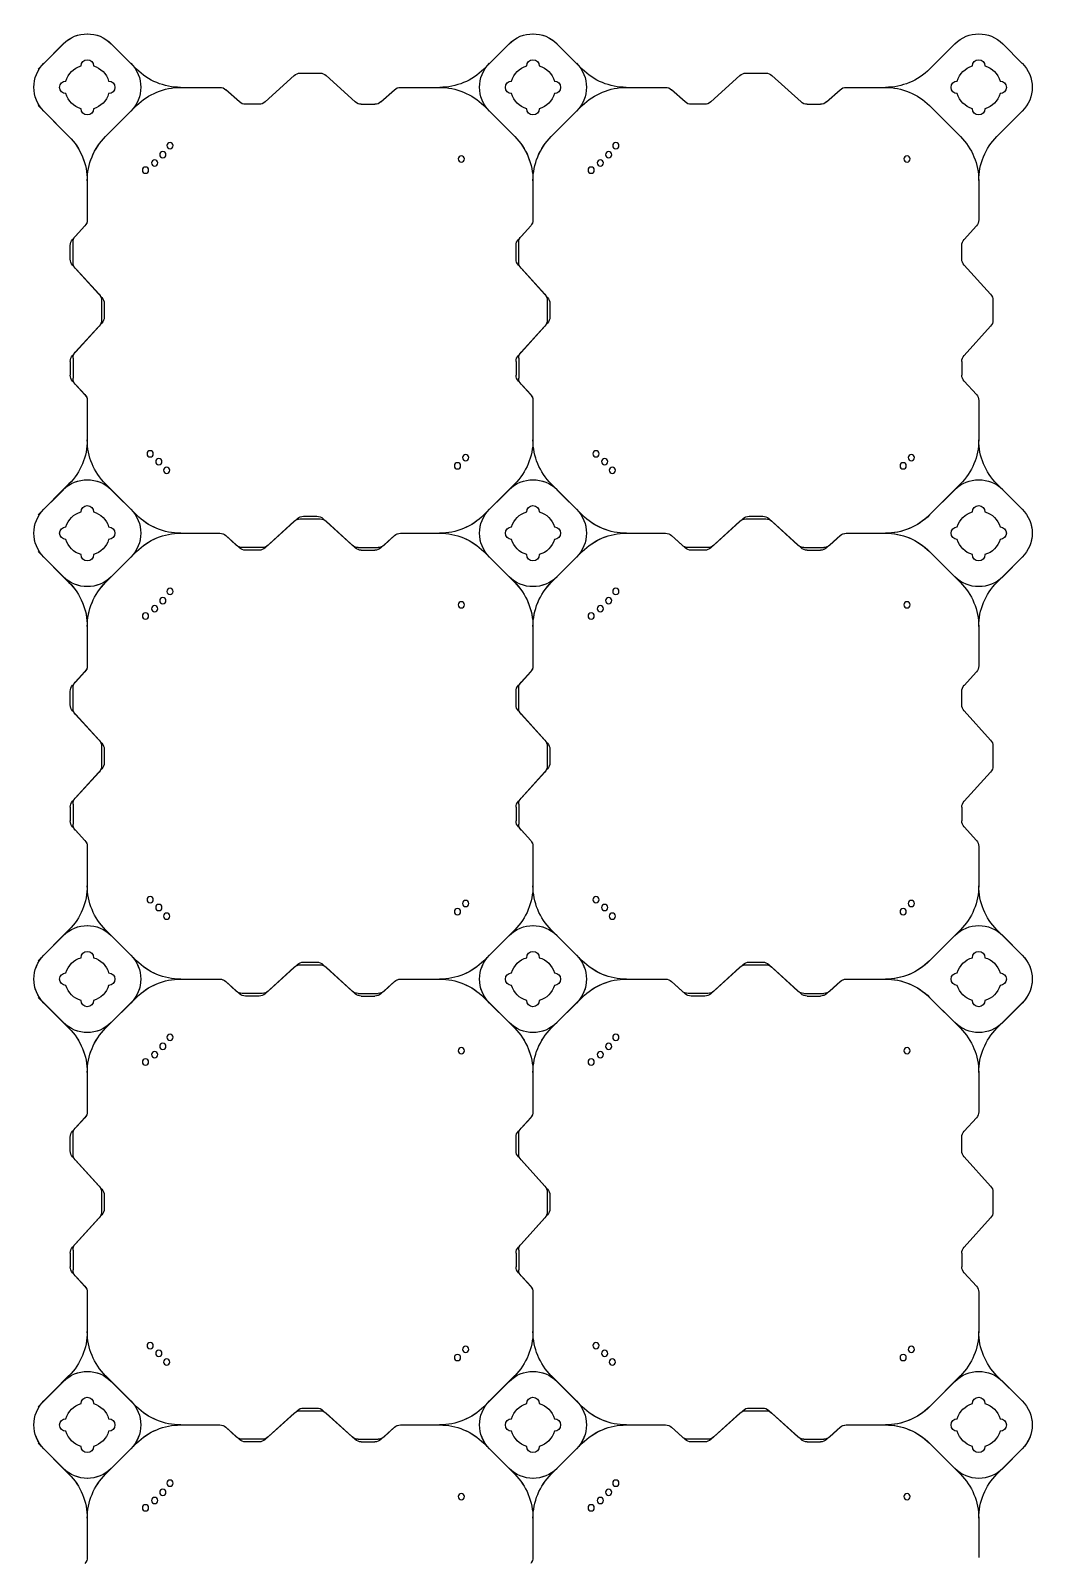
# Model space of a CAD drawing. Header units: millimetres. Extents: x -1612139 to -1260738, y 1141106 to 1536160.
# Drawn here: x -1325991 to -1324864, y 1195428 to 1197140 of the extents above; entities that cross this region are included whole.
import ezdxf

# ---------------------------------------------------------------- set-up
doc = ezdxf.new("R2010")
doc.units = ezdxf.units.MM
doc.header["$LTSCALE"] = 10
doc.layers.get('0').update_dxf_attribs({"linetype": 'CONTINUOUS'})
doc.layers.add('W-FLOAT_BOWL浮筒', color=253, linetype='CONTINUOUS')

# ---------------------------------------------------------------- blocks, each defined once
blk = doc.blocks.new('蓝色')
at = {"layer": 'W-FLOAT_BOWL浮筒', "color": 5}
for p, q in [((20006.3, -10394.9), (20006.3, -10350.9)), ((20006.3, -10394.9), (20006.3, -10351.1)), ((20506.3, -10394.9), (20506.3, -10350.9)), ((20506.3, -10394.9), (20506.3, -10351.1)), ((21006.3, -10394.9), (21006.3, -10350.9)), ((19951.1, -10479.1), (19985.8, -10444.4)), ((19957.5, -10472.8), (19985.8, -10444.5)), ((20061.6, -10479.1), (20026.8, -10444.4)), ((20055.2, -10472.8), (20026.8, -10444.5)), ((20451.1, -10479.1), (20485.8, -10444.4)), ((20457.5, -10472.8), (20485.8, -10444.5)), ((20561.6, -10479.1), (20526.8, -10444.4)), ((20555.2, -10472.8), (20526.8, -10444.5)), ((20951.1, -10479.1), (20985.8, -10444.4)), ((21055.2, -10472.8), (21026.8, -10444.5)), ((19979.5, -10450.8), (19951.2, -10479.1)), ((19957.5, -10472.7), (19979.4, -10450.8)), ((20033.2, -10450.8), (20055.2, -10472.7)), ((20033.2, -10450.8), (20061.5, -10479.1)), ((20479.5, -10450.8), (20451.2, -10479.1)), ((20457.5, -10472.7), (20479.4, -10450.8)), ((20533.2, -10450.8), (20555.2, -10472.7)), ((20533.2, -10450.8), (20561.5, -10479.1)), ((20979.5, -10450.8), (20951.2, -10479.1)), ((21033.2, -10450.8), (21055.2, -10472.7)), ((20173.5, -10486.2), (20161.6, -10497)), ((20177, -10483.2), (20161.8, -10497)), ((20202.5, -10483.6), (20180.2, -10483.6)), ((20199, -10480.6), (20183.7, -10480.6)), ((20205.7, -10483.2), (20238.5, -10513)), ((20209.2, -10486.2), (20242, -10516)), ((20303.5, -10486.2), (20270.7, -10516)), ((20307, -10483.2), (20274.2, -10513)), ((20310.2, -10483.6), (20332.5, -10483.6)), ((20313.7, -10480.6), (20329, -10480.6)), ((20335.7, -10483.2), (20350.9, -10497)), ((20339.2, -10486.2), (20351.1, -10497)), ((20673.5, -10486.2), (20661.6, -10497)), ((20677, -10483.2), (20661.8, -10497)), ((20702.5, -10483.6), (20680.2, -10483.6)), ((20699, -10480.6), (20683.7, -10480.6)), ((20705.7, -10483.2), (20738.5, -10513)), ((20709.2, -10486.2), (20742, -10516)), ((20803.5, -10486.2), (20770.7, -10516)), ((20807, -10483.2), (20774.2, -10513)), ((20810.2, -10483.6), (20832.5, -10483.6)), ((20813.7, -10480.6), (20829, -10480.6)), ((20835.7, -10483.2), (20850.9, -10497)), ((20839.2, -10486.2), (20851.1, -10497)), ((20110.9, -10499.6), (20155.1, -10499.6)), ((20110.9, -10499.6), (20154.9, -10499.6)), ((20357.6, -10499.6), (20401.6, -10499.6)), ((20357.8, -10499.6), (20401.6, -10499.6)), ((20610.9, -10499.6), (20655.1, -10499.6)), ((20610.9, -10499.6), (20654.9, -10499.6)), ((20857.6, -10499.6), (20901.6, -10499.6)), ((20857.8, -10499.6), (20901.6, -10499.6)), ((19985.8, -10554.9), (19951.1, -10520.1)), ((19979.5, -10548.4), (19951.2, -10520.1)), ((19979.4, -10548.4), (19957.5, -10526.5)), ((19957.5, -10526.5), (19985.8, -10554.8)), ((20026.8, -10554.9), (20061.6, -10520.1)), ((20055.2, -10526.5), (20026.8, -10554.8)), ((20033.2, -10548.4), (20061.5, -10520.1)), ((20055.2, -10526.5), (20033.2, -10548.4)), ((20245.2, -10515.6), (20267.5, -10515.6)), ((20248.7, -10518.6), (20264, -10518.6)), ((20485.8, -10554.9), (20451.1, -10520.1)), ((20479.5, -10548.4), (20451.2, -10520.1)), ((20479.4, -10548.4), (20457.5, -10526.5)), ((20457.5, -10526.5), (20485.8, -10554.8)), ((20526.8, -10554.9), (20561.6, -10520.1)), ((20555.2, -10526.5), (20526.8, -10554.8)), ((20533.2, -10548.4), (20561.5, -10520.1)), ((20555.2, -10526.5), (20533.2, -10548.4)), ((20745.2, -10515.6), (20767.5, -10515.6)), ((20748.7, -10518.6), (20764, -10518.6)), ((20985.8, -10554.9), (20951.1, -10520.1)), ((20979.5, -10548.4), (20951.2, -10520.1)), ((21055.2, -10526.5), (21026.8, -10554.8)), ((21055.2, -10526.5), (21033.2, -10548.4)), ((20006.3, -10648.4), (20006.3, -10604.2)), ((20006.3, -10648.2), (20006.3, -10604.2)), ((20506.3, -10648.4), (20506.3, -10604.2)), ((20506.3, -10648.2), (20506.3, -10604.2)), ((21006.3, -10648.4), (21006.3, -10604.2)), ((19989.9, -10670.3), (20003.7, -10655.1)), ((19992.9, -10666.8), (20003.7, -10654.9)), ((20489.9, -10670.3), (20503.7, -10655.1)), ((20492.9, -10666.8), (20503.7, -10654.9)), ((20989.9, -10670.3), (21003.7, -10655.1)), ((19987.3, -10692.3), (19987.3, -10677)), ((19990.3, -10695.8), (19990.3, -10673.5)), ((20487.3, -10692.3), (20487.3, -10677)), ((20490.3, -10695.8), (20490.3, -10673.5)), ((20987.3, -10692.3), (20987.3, -10677)), ((19989.9, -10699), (20019.7, -10731.8)), ((20489.9, -10699), (20519.7, -10731.8)), ((20989.9, -10699), (21019.7, -10731.8)), ((19992.9, -10702.5), (20022.7, -10735.3)), ((20492.9, -10702.5), (20522.7, -10735.3)), ((20022.3, -10760.8), (20022.3, -10738.5)), ((20025.3, -10757.3), (20025.3, -10742)), ((20522.3, -10760.8), (20522.3, -10738.5)), ((20525.3, -10757.3), (20525.3, -10742)), ((21022.3, -10760.8), (21022.3, -10738.5)), ((19989.9, -10800.3), (20019.7, -10767.5)), ((19992.9, -10796.8), (20022.7, -10764)), ((20489.9, -10800.3), (20519.7, -10767.5)), ((20492.9, -10796.8), (20522.7, -10764)), ((20989.9, -10800.3), (21019.7, -10767.5)), ((19990.3, -10803.5), (19990.3, -10825.8)), ((20490.3, -10803.5), (20490.3, -10825.8)), ((19987.3, -10807), (19987.3, -10822.3)), ((20487.3, -10807), (20487.3, -10822.3)), ((20987.3, -10807), (20987.3, -10822.3)), ((19989.9, -10829), (20003.7, -10844.2)), ((19992.9, -10832.5), (20003.7, -10844.4)), ((20489.9, -10829), (20503.7, -10844.2)), ((20492.9, -10832.5), (20503.7, -10844.4)), ((20989.9, -10829), (21003.7, -10844.2)), ((20006.3, -10894.9), (20006.3, -10850.9)), ((20006.3, -10894.9), (20006.3, -10851.1)), ((20506.3, -10894.9), (20506.3, -10850.9)), ((20506.3, -10894.9), (20506.3, -10851.1)), ((21006.3, -10894.9), (21006.3, -10850.9)), ((19951.1, -10979.1), (19985.8, -10944.4)), ((19979.5, -10950.8), (19951.2, -10979.1)), ((19957.5, -10972.8), (19985.8, -10944.5)), ((19957.5, -10972.7), (19979.4, -10950.8)), ((20061.6, -10979.1), (20026.8, -10944.4)), ((20055.2, -10972.8), (20026.8, -10944.5)), ((20033.2, -10950.8), (20055.2, -10972.7)), ((20033.2, -10950.8), (20061.5, -10979.1)), ((20451.1, -10979.1), (20485.8, -10944.4)), ((20479.5, -10950.8), (20451.2, -10979.1)), ((20457.5, -10972.8), (20485.8, -10944.5)), ((20457.5, -10972.7), (20479.4, -10950.8)), ((20561.6, -10979.1), (20526.8, -10944.4)), ((20555.2, -10972.8), (20526.8, -10944.5)), ((20533.2, -10950.8), (20555.2, -10972.7)), ((20533.2, -10950.8), (20561.5, -10979.1)), ((20951.1, -10979.1), (20985.8, -10944.4)), ((20979.5, -10950.8), (20951.2, -10979.1)), ((21055.2, -10972.8), (21026.8, -10944.5)), ((21033.2, -10950.8), (21055.2, -10972.7)), ((20173.5, -10986.2), (20161.6, -10997)), ((20177, -10983.2), (20161.8, -10997)), ((20202.5, -10983.6), (20180.2, -10983.6)), ((20199, -10980.6), (20183.7, -10980.6)), ((20205.7, -10983.2), (20238.5, -11013)), ((20209.2, -10986.2), (20242, -11016)), ((20303.5, -10986.2), (20270.7, -11016)), ((20307, -10983.2), (20274.2, -11013)), ((20310.2, -10983.6), (20332.5, -10983.6)), ((20313.7, -10980.6), (20329, -10980.6)), ((20335.7, -10983.2), (20350.9, -10997)), ((20339.2, -10986.2), (20351.1, -10997)), ((20673.5, -10986.2), (20661.6, -10997)), ((20677, -10983.2), (20661.8, -10997)), ((20702.5, -10983.6), (20680.2, -10983.6)), ((20699, -10980.6), (20683.7, -10980.6)), ((20705.7, -10983.2), (20738.5, -11013)), ((20709.2, -10986.2), (20742, -11016)), ((20803.5, -10986.2), (20770.7, -11016)), ((20807, -10983.2), (20774.2, -11013)), ((20810.2, -10983.6), (20832.5, -10983.6)), ((20813.7, -10980.6), (20829, -10980.6)), ((20835.7, -10983.2), (20850.9, -10997)), ((20839.2, -10986.2), (20851.1, -10997)), ((20110.9, -10999.6), (20155.1, -10999.6)), ((20110.9, -10999.6), (20154.9, -10999.6)), ((20357.6, -10999.6), (20401.6, -10999.6)), ((20357.8, -10999.6), (20401.6, -10999.6)), ((20610.9, -10999.6), (20655.1, -10999.6)), ((20610.9, -10999.6), (20654.9, -10999.6)), ((20857.6, -10999.6), (20901.6, -10999.6)), ((20857.8, -10999.6), (20901.6, -10999.6)), ((19985.8, -11054.9), (19951.1, -11020.1)), ((19979.5, -11048.4), (19951.2, -11020.1)), ((19979.4, -11048.4), (19957.5, -11026.5)), ((19957.5, -11026.5), (19985.8, -11054.8)), ((20026.8, -11054.9), (20061.6, -11020.1)), ((20055.2, -11026.5), (20026.8, -11054.8)), ((20033.2, -11048.4), (20061.5, -11020.1)), ((20055.2, -11026.5), (20033.2, -11048.4)), ((20245.2, -11015.6), (20267.5, -11015.6)), ((20248.7, -11018.6), (20264, -11018.6)), ((20485.8, -11054.9), (20451.1, -11020.1)), ((20479.5, -11048.4), (20451.2, -11020.1)), ((20479.4, -11048.4), (20457.5, -11026.5)), ((20457.5, -11026.5), (20485.8, -11054.8)), ((20526.8, -11054.9), (20561.6, -11020.1)), ((20555.2, -11026.5), (20526.8, -11054.8)), ((20533.2, -11048.4), (20561.5, -11020.1)), ((20555.2, -11026.5), (20533.2, -11048.4)), ((20745.2, -11015.6), (20767.5, -11015.6)), ((20748.7, -11018.6), (20764, -11018.6)), ((20985.8, -11054.9), (20951.1, -11020.1)), ((20979.5, -11048.4), (20951.2, -11020.1)), ((21055.2, -11026.5), (21026.8, -11054.8)), ((21055.2, -11026.5), (21033.2, -11048.4)), ((20006.3, -11148.4), (20006.3, -11104.2)), ((20006.3, -11148.2), (20006.3, -11104.2)), ((20506.3, -11148.4), (20506.3, -11104.2)), ((20506.3, -11148.2), (20506.3, -11104.2)), ((21006.3, -11148.4), (21006.3, -11104.2)), ((19989.9, -11170.3), (20003.7, -11155.1)), ((19992.9, -11166.8), (20003.7, -11154.9)), ((20489.9, -11170.3), (20503.7, -11155.1)), ((20492.9, -11166.8), (20503.7, -11154.9)), ((20989.9, -11170.3), (21003.7, -11155.1)), ((19987.3, -11192.3), (19987.3, -11177)), ((19990.3, -11195.8), (19990.3, -11173.5)), ((20487.3, -11192.3), (20487.3, -11177)), ((20490.3, -11195.8), (20490.3, -11173.5)), ((20987.3, -11192.3), (20987.3, -11177)), ((19989.9, -11199), (20019.7, -11231.8)), ((19992.9, -11202.5), (20022.7, -11235.3)), ((20489.9, -11199), (20519.7, -11231.8)), ((20492.9, -11202.5), (20522.7, -11235.3)), ((20989.9, -11199), (21019.7, -11231.8)), ((20022.3, -11260.8), (20022.3, -11238.5)), ((20025.3, -11257.3), (20025.3, -11242)), ((20522.3, -11260.8), (20522.3, -11238.5)), ((20525.3, -11257.3), (20525.3, -11242)), ((21022.3, -11260.8), (21022.3, -11238.5)), ((19992.9, -11296.8), (20022.7, -11264)), ((20492.9, -11296.8), (20522.7, -11264)), ((19989.9, -11300.3), (20019.7, -11267.5)), ((20489.9, -11300.3), (20519.7, -11267.5)), ((20989.9, -11300.3), (21019.7, -11267.5)), ((19987.3, -11307), (19987.3, -11322.3)), ((19990.3, -11303.5), (19990.3, -11325.8)), ((20487.3, -11307), (20487.3, -11322.3)), ((20490.3, -11303.5), (20490.3, -11325.8)), ((20987.3, -11307), (20987.3, -11322.3)), ((19989.9, -11329), (20003.7, -11344.2)), ((19992.9, -11332.5), (20003.7, -11344.4)), ((20489.9, -11329), (20503.7, -11344.2)), ((20492.9, -11332.5), (20503.7, -11344.4)), ((20989.9, -11329), (21003.7, -11344.2)), ((20006.3, -11394.9), (20006.3, -11350.9)), ((20006.3, -11394.9), (20006.3, -11351.1)), ((20506.3, -11394.9), (20506.3, -11350.9)), ((20506.3, -11394.9), (20506.3, -11351.1)), ((21006.3, -11394.9), (21006.3, -11350.9)), ((19951.1, -11479.1), (19985.8, -11444.4)), ((19979.5, -11450.8), (19951.2, -11479.1)), ((19957.5, -11472.8), (19985.8, -11444.5)), ((19957.5, -11472.7), (19979.4, -11450.8)), ((20061.6, -11479.1), (20026.8, -11444.4)), ((20055.2, -11472.8), (20026.8, -11444.5)), ((20033.2, -11450.8), (20055.2, -11472.7)), ((20033.2, -11450.8), (20061.5, -11479.1)), ((20451.1, -11479.1), (20485.8, -11444.4)), ((20479.5, -11450.8), (20451.2, -11479.1)), ((20457.5, -11472.8), (20485.8, -11444.5)), ((20457.5, -11472.7), (20479.4, -11450.8)), ((20561.6, -11479.1), (20526.8, -11444.4)), ((20555.2, -11472.8), (20526.8, -11444.5)), ((20533.2, -11450.8), (20555.2, -11472.7)), ((20533.2, -11450.8), (20561.5, -11479.1)), ((20951.1, -11479.1), (20985.8, -11444.4)), ((20979.5, -11450.8), (20951.2, -11479.1)), ((21055.2, -11472.8), (21026.8, -11444.5)), ((21033.2, -11450.8), (21055.2, -11472.7)), ((20173.5, -11486.2), (20161.6, -11497)), ((20177, -11483.2), (20161.8, -11497)), ((20202.5, -11483.6), (20180.2, -11483.6)), ((20199, -11480.6), (20183.7, -11480.6)), ((20205.7, -11483.2), (20238.5, -11513)), ((20209.2, -11486.2), (20242, -11516)), ((20303.5, -11486.2), (20270.7, -11516)), ((20307, -11483.2), (20274.2, -11513)), ((20310.2, -11483.6), (20332.5, -11483.6)), ((20313.7, -11480.6), (20329, -11480.6)), ((20335.7, -11483.2), (20350.9, -11497)), ((20339.2, -11486.2), (20351.1, -11497)), ((20673.5, -11486.2), (20661.6, -11497)), ((20677, -11483.2), (20661.8, -11497)), ((20702.5, -11483.6), (20680.2, -11483.6)), ((20699, -11480.6), (20683.7, -11480.6)), ((20705.7, -11483.2), (20738.5, -11513)), ((20709.2, -11486.2), (20742, -11516)), ((20803.5, -11486.2), (20770.7, -11516)), ((20807, -11483.2), (20774.2, -11513)), ((20810.2, -11483.6), (20832.5, -11483.6)), ((20813.7, -11480.6), (20829, -11480.6)), ((20835.7, -11483.2), (20850.9, -11497)), ((20839.2, -11486.2), (20851.1, -11497)), ((20110.9, -11499.6), (20155.1, -11499.6)), ((20110.9, -11499.6), (20154.9, -11499.6)), ((20357.6, -11499.6), (20401.6, -11499.6)), ((20357.8, -11499.6), (20401.6, -11499.6)), ((20610.9, -11499.6), (20655.1, -11499.6)), ((20610.9, -11499.6), (20654.9, -11499.6)), ((20857.6, -11499.6), (20901.6, -11499.6)), ((20857.8, -11499.6), (20901.6, -11499.6)), ((19985.8, -11554.9), (19951.1, -11520.1)), ((19979.5, -11548.4), (19951.2, -11520.1)), ((20026.8, -11554.9), (20061.6, -11520.1)), ((20033.2, -11548.4), (20061.5, -11520.1)), ((20245.2, -11515.6), (20267.5, -11515.6)), ((20248.7, -11518.6), (20264, -11518.6)), ((20485.8, -11554.9), (20451.1, -11520.1)), ((20479.5, -11548.4), (20451.2, -11520.1)), ((20526.8, -11554.9), (20561.6, -11520.1)), ((20533.2, -11548.4), (20561.5, -11520.1)), ((20745.2, -11515.6), (20767.5, -11515.6)), ((20748.7, -11518.6), (20764, -11518.6)), ((20985.8, -11554.9), (20951.1, -11520.1)), ((20979.5, -11548.4), (20951.2, -11520.1)), ((19979.4, -11548.4), (19957.5, -11526.5)), ((19957.5, -11526.5), (19985.8, -11554.8)), ((20055.2, -11526.5), (20026.8, -11554.8)), ((20055.2, -11526.5), (20033.2, -11548.4)), ((20479.4, -11548.4), (20457.5, -11526.5)), ((20457.5, -11526.5), (20485.8, -11554.8)), ((20555.2, -11526.5), (20526.8, -11554.8)), ((20555.2, -11526.5), (20533.2, -11548.4)), ((21055.2, -11526.5), (21026.8, -11554.8)), ((21055.2, -11526.5), (21033.2, -11548.4)), ((20006.3, -11648.4), (20006.3, -11604.2)), ((20006.3, -11648.2), (20006.3, -11604.2)), ((20506.3, -11648.4), (20506.3, -11604.2)), ((20506.3, -11648.2), (20506.3, -11604.2)), ((21006.3, -11648.4), (21006.3, -11604.2)), ((19989.9, -11670.3), (20003.7, -11655.1)), ((19992.9, -11666.8), (20003.7, -11654.9)), ((20489.9, -11670.3), (20503.7, -11655.1)), ((20492.9, -11666.8), (20503.7, -11654.9)), ((20989.9, -11670.3), (21003.7, -11655.1)), ((19987.3, -11692.3), (19987.3, -11677)), ((19990.3, -11695.8), (19990.3, -11673.5)), ((20487.3, -11692.3), (20487.3, -11677)), ((20490.3, -11695.8), (20490.3, -11673.5)), ((20987.3, -11692.3), (20987.3, -11677)), ((19989.9, -11699), (20019.7, -11731.8)), ((19992.9, -11702.5), (20022.7, -11735.3)), ((20489.9, -11699), (20519.7, -11731.8)), ((20492.9, -11702.5), (20522.7, -11735.3)), ((20989.9, -11699), (21019.7, -11731.8)), ((20022.3, -11760.8), (20022.3, -11738.5)), ((20025.3, -11757.3), (20025.3, -11742)), ((20522.3, -11760.8), (20522.3, -11738.5)), ((20525.3, -11757.3), (20525.3, -11742)), ((21022.3, -11760.8), (21022.3, -11738.5)), ((19989.9, -11800.3), (20019.7, -11767.5)), ((19992.9, -11796.8), (20022.7, -11764)), ((20489.9, -11800.3), (20519.7, -11767.5)), ((20492.9, -11796.8), (20522.7, -11764)), ((20989.9, -11800.3), (21019.7, -11767.5)), ((19987.3, -11807), (19987.3, -11822.3)), ((19990.3, -11803.5), (19990.3, -11825.8)), ((20487.3, -11807), (20487.3, -11822.3)), ((20490.3, -11803.5), (20490.3, -11825.8)), ((20987.3, -11807), (20987.3, -11822.3)), ((19989.9, -11829), (20003.7, -11844.2)), ((20489.9, -11829), (20503.7, -11844.2)), ((20989.9, -11829), (21003.7, -11844.2)), ((19992.9, -11832.5), (20003.7, -11844.4)), ((20492.9, -11832.5), (20503.7, -11844.4)), ((20006.3, -11894.9), (20006.3, -11850.9)), ((20006.3, -11894.9), (20006.3, -11851.1)), ((20506.3, -11894.9), (20506.3, -11850.9)), ((20506.3, -11894.9), (20506.3, -11851.1)), ((21006.3, -11894.9), (21006.3, -11850.9)), ((19951.1, -11979.1), (19985.8, -11944.4)), ((19957.5, -11972.8), (19985.8, -11944.5)), ((20061.6, -11979.1), (20026.8, -11944.4)), ((20055.2, -11972.8), (20026.8, -11944.5)), ((20451.1, -11979.1), (20485.8, -11944.4)), ((20457.5, -11972.8), (20485.8, -11944.5)), ((20561.6, -11979.1), (20526.8, -11944.4)), ((20555.2, -11972.8), (20526.8, -11944.5)), ((20951.1, -11979.1), (20985.8, -11944.4)), ((21055.2, -11972.8), (21026.8, -11944.5)), ((20177, -11983.2), (20161.8, -11997)), ((20199, -11980.6), (20183.7, -11980.6)), ((20205.7, -11983.2), (20238.5, -12013)), ((20307, -11983.2), (20274.2, -12013)), ((20313.7, -11980.6), (20329, -11980.6)), ((20335.7, -11983.2), (20350.9, -11997)), ((20677, -11983.2), (20661.8, -11997)), ((20699, -11980.6), (20683.7, -11980.6)), ((20705.7, -11983.2), (20738.5, -12013)), ((20807, -11983.2), (20774.2, -12013)), ((20813.7, -11980.6), (20829, -11980.6)), ((20835.7, -11983.2), (20850.9, -11997)), ((20110.9, -11999.6), (20155.1, -11999.6)), ((20357.6, -11999.6), (20401.6, -11999.6)), ((20610.9, -11999.6), (20655.1, -11999.6)), ((20857.6, -11999.6), (20901.6, -11999.6)), ((19979.5, -12048.4), (19951.2, -12020.1)), ((20033.2, -12048.4), (20061.5, -12020.1)), ((20245.2, -12015.6), (20267.5, -12015.6)), ((20479.5, -12048.4), (20451.2, -12020.1)), ((20533.2, -12048.4), (20561.5, -12020.1)), ((20745.2, -12015.6), (20767.5, -12015.6)), ((20979.5, -12048.4), (20951.2, -12020.1)), ((19979.4, -12048.4), (19957.5, -12026.5)), ((20055.2, -12026.5), (20033.2, -12048.4)), ((20479.4, -12048.4), (20457.5, -12026.5)), ((20555.2, -12026.5), (20533.2, -12048.4)), ((21055.2, -12026.5), (21033.2, -12048.4))]:
    blk.add_line(p, q, dxfattribs=at)
for centre in [(20071.6, -10406.7), (20571.6, -10406.7), (20081.9, -10414.9), (20091.1, -10424.1), (20426, -10419.3), (20581.9, -10414.9), (20591.1, -10424.1), (20926, -10419.3), (20099.2, -10434.3), (20599.2, -10434.3), (20086.6, -10579.9), (20095.3, -10570.2), (20421.6, -10575.2), (20430.8, -10584.4), (20586.6, -10579.9), (20595.3, -10570.2), (20921.6, -10575.2), (20930.8, -10584.4), (20076.9, -10588.6), (20576.9, -10588.6), (20071.6, -10906.7), (20571.6, -10906.7), (20081.9, -10914.9), (20091.1, -10924.1), (20426, -10919.3), (20581.9, -10914.9), (20591.1, -10924.1), (20926, -10919.3), (20099.2, -10934.3), (20599.2, -10934.3), (20086.6, -11079.9), (20095.3, -11070.2), (20421.6, -11075.2), (20586.6, -11079.9), (20595.3, -11070.2), (20921.6, -11075.2), (20076.9, -11088.6), (20430.8, -11084.4), (20576.9, -11088.6), (20930.8, -11084.4), (20071.6, -11406.7), (20571.6, -11406.7), (20081.9, -11414.9), (20091.1, -11424.1), (20426, -11419.3), (20581.9, -11414.9), (20591.1, -11424.1), (20926, -11419.3), (20099.2, -11434.3), (20599.2, -11434.3), (20095.3, -11570.2), (20421.6, -11575.2), (20595.3, -11570.2), (20921.6, -11575.2), (20076.9, -11588.6), (20086.6, -11579.9), (20430.8, -11584.4), (20576.9, -11588.6), (20586.6, -11579.9), (20930.8, -11584.4), (20071.6, -11906.7), (20081.9, -11914.9), (20426, -11919.3), (20571.6, -11906.7), (20581.9, -11914.9), (20926, -11919.3), (20091.1, -11924.1), (20099.2, -11934.3), (20591.1, -11924.1), (20599.2, -11934.3)]:
    blk.add_circle(centre, 3.5, dxfattribs=at)
for centre, radius, start, end in [((19996.3, -10351.1), 10, 0, 42.2737), ((20496.3, -10351.1), 10, 0, 42.2737), ((19936.3, -10394.9), 70, 315, 0), ((19936.3, -10395), 70, 315, 0), ((20076.3, -10394.9), 70, 180, 225), ((20076.3, -10395), 70, 180, 225), ((20436.3, -10394.9), 70, 315, 0), ((20436.3, -10395), 70, 315, 0), ((20576.3, -10394.9), 70, 180, 225), ((20576.3, -10395), 70, 180, 225), ((20936.3, -10394.9), 70, 315, 0), ((21076.3, -10395), 70, 180, 225), ((20006.3, -10477.7), 38, 45, 135), ((20006.4, -10477.7), 38, 45, 135), ((20506.3, -10477.7), 38, 45, 135), ((20506.4, -10477.7), 38, 45, 135), ((21006.4, -10477.7), 38, 45, 135), ((19984.4, -10499.6), 38, 135, 225), ((19984.4, -10499.7), 38, 135, 225), ((20006.3, -10499.6), 25, 106.2602, 163.7398), ((20006.3, -10499.6), 25, 106.2602, 163.7398), ((20006.3, -10499.6), 25, 106.2602, 163.7398), ((20006.3, -10499.6), 25, 106.2602, 163.7398), ((20006.3, -10475.6), 7, 0, 180), ((20006.3, -10475.6), 7, 0, 180), ((20006.3, -10475.6), 7, 0, 180), ((20006.3, -10475.6), 7, 0, 180), ((20006.3, -10499.6), 25, 16.2602, 73.7398), ((20006.3, -10499.6), 25, 16.2602, 73.7398), ((20006.3, -10499.6), 25, 16.2602, 73.7398), ((20006.3, -10499.6), 25, 16.2602, 73.7398), ((20028.3, -10499.6), 38, 315, 45), ((20028.3, -10499.7), 38, 315, 45), ((20111, -10429.6), 70, 225, 270), ((20111.1, -10429.6), 70, 225, 270), ((20401.6, -10429.6), 70, 270, 315), ((20401.7, -10429.6), 70, 270, 315), ((20484.4, -10499.6), 38, 135, 225), ((20484.4, -10499.7), 38, 135, 225), ((20506.3, -10499.6), 25, 106.2602, 163.7398), ((20506.3, -10499.6), 25, 106.2602, 163.7398), ((20506.3, -10499.6), 25, 106.2602, 163.7398), ((20506.3, -10499.6), 25, 106.2602, 163.7398), ((20506.3, -10475.6), 7, 0, 180), ((20506.3, -10475.6), 7, 0, 180), ((20506.3, -10475.6), 7, 0, 180), ((20506.3, -10475.6), 7, 0, 180), ((20506.3, -10499.6), 25, 16.2602, 73.7398), ((20506.3, -10499.6), 25, 16.2602, 73.7398), ((20506.3, -10499.6), 25, 16.2602, 73.7398), ((20506.3, -10499.6), 25, 16.2602, 73.7398), ((20528.3, -10499.6), 38, 315, 45), ((20528.3, -10499.7), 38, 315, 45), ((20611, -10429.6), 70, 225, 270), ((20611.1, -10429.6), 70, 225, 270), ((20901.6, -10429.6), 70, 270, 315), ((20901.7, -10429.6), 70, 270, 315), ((21006.3, -10499.6), 25, 106.2602, 163.7398), ((21006.3, -10499.6), 25, 106.2602, 163.7398), ((21006.3, -10475.6), 7, 0, 180), ((21006.3, -10475.6), 7, 0, 180), ((21006.3, -10499.6), 25, 16.2602, 73.7398), ((21006.3, -10499.6), 25, 16.2602, 73.7398), ((21028.3, -10499.6), 38, 315, 45), ((21028.3, -10499.7), 38, 315, 45), ((19982.3, -10499.6), 7, 90, 270), ((19982.3, -10499.6), 7, 90, 270), ((19982.3, -10499.6), 7, 90, 270), ((19982.3, -10499.6), 7, 90, 270), ((20030.3, -10499.6), 7, 270, 90), ((20030.3, -10499.6), 7, 270, 90), ((20030.3, -10499.6), 7, 270, 90), ((20030.3, -10499.6), 7, 270, 90), ((20180.2, -10493.6), 10, 90, 132.2737), ((20183.7, -10490.6), 10, 90, 132.2737), ((20199, -10490.6), 10, 47.7263, 90), ((20202.5, -10493.6), 10, 47.7263, 90), ((20310.2, -10493.6), 10, 90, 132.2737), ((20313.7, -10490.6), 10, 90, 132.2737), ((20329, -10490.6), 10, 47.7263, 90), ((20332.5, -10493.6), 10, 47.7263, 90), ((20482.3, -10499.6), 7, 90, 270), ((20482.3, -10499.6), 7, 90, 270), ((20482.3, -10499.6), 7, 90, 270), ((20482.3, -10499.6), 7, 90, 270), ((20530.3, -10499.6), 7, 270, 90), ((20530.3, -10499.6), 7, 270, 90), ((20530.3, -10499.6), 7, 270, 90), ((20530.3, -10499.6), 7, 270, 90), ((20680.2, -10493.6), 10, 90, 132.2737), ((20683.7, -10490.6), 10, 90, 132.2737), ((20699, -10490.6), 10, 47.7263, 90), ((20702.5, -10493.6), 10, 47.7263, 90), ((20810.2, -10493.6), 10, 90, 132.2737), ((20813.7, -10490.6), 10, 90, 132.2737), ((20829, -10490.6), 10, 47.7263, 90), ((20832.5, -10493.6), 10, 47.7263, 90), ((20982.3, -10499.6), 7, 90, 270), ((20982.3, -10499.6), 7, 90, 270), ((21030.3, -10499.6), 7, 270, 90), ((21030.3, -10499.6), 7, 270, 90), ((20006.3, -10499.6), 25, 196.2602, 253.7398), ((20006.3, -10499.6), 25, 196.2602, 253.7398), ((20006.3, -10499.6), 25, 196.2602, 253.7398), ((20006.3, -10499.6), 25, 196.2602, 253.7398), ((20006.3, -10499.6), 25, 286.2602, 343.7398), ((20006.3, -10499.6), 25, 286.2602, 343.7398), ((20006.3, -10499.6), 25, 286.2602, 343.7398), ((20006.3, -10499.6), 25, 286.2602, 343.7398), ((20111, -10569.6), 70, 90, 135), ((20111.1, -10569.6), 70, 90, 135), ((20154.9, -10489.6), 10, 270, 312.2737), ((20155.1, -10489.6), 10, 270, 312.2737), ((20245.2, -10505.6), 10, 227.7263, 270), ((20267.5, -10505.6), 10, 270, 312.2737), ((20357.6, -10489.6), 10, 227.7263, 270), ((20357.8, -10489.6), 10, 227.7263, 270), ((20401.6, -10569.6), 70, 45, 90), ((20401.7, -10569.6), 70, 45, 90), ((20506.3, -10499.6), 25, 196.2602, 253.7398), ((20506.3, -10499.6), 25, 196.2602, 253.7398), ((20506.3, -10499.6), 25, 196.2602, 253.7398), ((20506.3, -10499.6), 25, 196.2602, 253.7398), ((20506.3, -10499.6), 25, 286.2602, 343.7398), ((20506.3, -10499.6), 25, 286.2602, 343.7398), ((20506.3, -10499.6), 25, 286.2602, 343.7398), ((20506.3, -10499.6), 25, 286.2602, 343.7398), ((20611, -10569.6), 70, 90, 135), ((20611.1, -10569.6), 70, 90, 135), ((20654.9, -10489.6), 10, 270, 312.2737), ((20655.1, -10489.6), 10, 270, 312.2737), ((20745.2, -10505.6), 10, 227.7263, 270), ((20767.5, -10505.6), 10, 270, 312.2737), ((20857.6, -10489.6), 10, 227.7263, 270), ((20857.8, -10489.6), 10, 227.7263, 270), ((20901.6, -10569.6), 70, 45, 90), ((20901.7, -10569.6), 70, 45, 90), ((21006.3, -10499.6), 25, 196.2602, 253.7398), ((21006.3, -10499.6), 25, 196.2602, 253.7398), ((21006.3, -10499.6), 25, 286.2602, 343.7398), ((21006.3, -10499.6), 25, 286.2602, 343.7398), ((20006.3, -10523.6), 7, 180, 0), ((20006.3, -10523.6), 7, 180, 0), ((20006.3, -10523.6), 7, 180, 0), ((20006.3, -10523.6), 7, 180, 0), ((20248.7, -10508.6), 10, 227.7263, 270), ((20264, -10508.6), 10, 270, 312.2737), ((20506.3, -10523.6), 7, 180, 0), ((20506.3, -10523.6), 7, 180, 0), ((20506.3, -10523.6), 7, 180, 0), ((20506.3, -10523.6), 7, 180, 0), ((20748.7, -10508.6), 10, 227.7263, 270), ((20764, -10508.6), 10, 270, 312.2737), ((21006.3, -10523.6), 7, 180, 0), ((21006.3, -10523.6), 7, 180, 0), ((20006.3, -10521.6), 38, 225, 315), ((20006.4, -10521.6), 38, 225, 315), ((19936.3, -10604.3), 70, 0, 45), ((19936.3, -10604.3), 70, 0, 45), ((20076.3, -10604.3), 70, 135, 180), ((20076.3, -10604.3), 70, 135, 180), ((20506.3, -10521.6), 38, 225, 315), ((20506.4, -10521.6), 38, 225, 315), ((20436.3, -10604.3), 70, 0, 45), ((20436.3, -10604.3), 70, 0, 45), ((20576.3, -10604.3), 70, 135, 180), ((20576.3, -10604.3), 70, 135, 180), ((21006.4, -10521.6), 38, 225, 315), ((20936.3, -10604.3), 70, 0, 45), ((21076.3, -10604.3), 70, 135, 180), ((19996.3, -10648.2), 10, 317.7263, 0), ((19996.3, -10648.4), 10, 317.7263, 0), ((20496.3, -10648.2), 10, 317.7263, 0), ((20496.3, -10648.4), 10, 317.7263, 0), ((20996.3, -10648.4), 10, 317.7263, 0), ((20000.3, -10673.5), 10, 137.7263, 180), ((20500.3, -10673.5), 10, 137.7263, 180), ((19997.3, -10677), 10, 137.7263, 180), ((20497.3, -10677), 10, 137.7263, 180), ((20997.3, -10677), 10, 137.7263, 180), ((19997.3, -10692.3), 10, 180, 222.2737), ((20000.3, -10695.8), 10, 180, 222.2737), ((20497.3, -10692.3), 10, 180, 222.2737), ((20500.3, -10695.8), 10, 180, 222.2737), ((20997.3, -10692.3), 10, 180, 222.2737), ((20012.3, -10738.5), 10, 0, 42.2737), ((20015.3, -10742), 10, 0, 42.2737), ((20512.3, -10738.5), 10, 0, 42.2737), ((20515.3, -10742), 10, 0, 42.2737), ((21012.3, -10738.5), 10, 0, 42.2737), ((20012.3, -10760.8), 10, 317.7263, 0), ((20015.3, -10757.3), 10, 317.7263, 0), ((20512.3, -10760.8), 10, 317.7263, 0), ((20515.3, -10757.3), 10, 317.7263, 0), ((21012.3, -10760.8), 10, 317.7263, 0), ((19997.3, -10807), 10, 137.7263, 180), ((20000.3, -10803.5), 10, 137.7263, 180), ((20497.3, -10807), 10, 137.7263, 180), ((20500.3, -10803.5), 10, 137.7263, 180), ((20997.3, -10807), 10, 137.7263, 180), ((19997.3, -10822.3), 10, 180, 222.2737), ((20000.3, -10825.8), 10, 180, 222.2737), ((20497.3, -10822.3), 10, 180, 222.2737), ((20500.3, -10825.8), 10, 180, 222.2737), ((20997.3, -10822.3), 10, 180, 222.2737), ((19996.3, -10850.9), 10, 0, 42.2737), ((19996.3, -10851.1), 10, 0, 42.2737), ((20496.3, -10850.9), 10, 0, 42.2737), ((20496.3, -10851.1), 10, 0, 42.2737), ((20996.3, -10850.9), 10, 0, 42.2737), ((19936.3, -10894.9), 70, 315, 0), ((19936.3, -10895), 70, 315, 0), ((20076.3, -10894.9), 70, 180, 225), ((20076.3, -10895), 70, 180, 225), ((20436.3, -10894.9), 70, 315, 0), ((20436.3, -10895), 70, 315, 0), ((20576.3, -10894.9), 70, 180, 225), ((20576.3, -10895), 70, 180, 225), ((20936.3, -10894.9), 70, 315, 0), ((21076.3, -10895), 70, 180, 225), ((20006.3, -10977.7), 38, 45, 135), ((20006.4, -10977.7), 38, 45, 135), ((20506.3, -10977.7), 38, 45, 135), ((20506.4, -10977.7), 38, 45, 135), ((21006.4, -10977.7), 38, 45, 135), ((19984.4, -10999.6), 38, 135, 225), ((19984.4, -10999.7), 38, 135, 225), ((20006.3, -10999.6), 25, 106.2602, 163.7398), ((20006.3, -10999.6), 25, 106.2602, 163.7398), ((20006.3, -10999.6), 25, 106.2602, 163.7398), ((20006.3, -10999.6), 25, 106.2602, 163.7398), ((20006.3, -10975.6), 7, 0, 180), ((20006.3, -10975.6), 7, 0, 180), ((20006.3, -10975.6), 7, 0, 180), ((20006.3, -10975.6), 7, 0, 180), ((20006.3, -10999.6), 25, 16.2602, 73.7398), ((20006.3, -10999.6), 25, 16.2602, 73.7398), ((20006.3, -10999.6), 25, 16.2602, 73.7398), ((20006.3, -10999.6), 25, 16.2602, 73.7398), ((20028.3, -10999.6), 38, 315, 45), ((20028.3, -10999.7), 38, 315, 45), ((20484.4, -10999.6), 38, 135, 225), ((20484.4, -10999.7), 38, 135, 225), ((20506.3, -10999.6), 25, 106.2602, 163.7398), ((20506.3, -10999.6), 25, 106.2602, 163.7398), ((20506.3, -10999.6), 25, 106.2602, 163.7398), ((20506.3, -10999.6), 25, 106.2602, 163.7398), ((20506.3, -10975.6), 7, 0, 180), ((20506.3, -10975.6), 7, 0, 180), ((20506.3, -10975.6), 7, 0, 180), ((20506.3, -10975.6), 7, 0, 180), ((20506.3, -10999.6), 25, 16.2602, 73.7398), ((20506.3, -10999.6), 25, 16.2602, 73.7398), ((20506.3, -10999.6), 25, 16.2602, 73.7398), ((20506.3, -10999.6), 25, 16.2602, 73.7398), ((20528.3, -10999.6), 38, 315, 45), ((20528.3, -10999.7), 38, 315, 45), ((21006.3, -10999.6), 25, 106.2602, 163.7398), ((21006.3, -10999.6), 25, 106.2602, 163.7398), ((21006.3, -10975.6), 7, 0, 180), ((21006.3, -10975.6), 7, 0, 180), ((21006.3, -10999.6), 25, 16.2602, 73.7398), ((21006.3, -10999.6), 25, 16.2602, 73.7398), ((21028.3, -10999.6), 38, 315, 45), ((21028.3, -10999.7), 38, 315, 45), ((19982.3, -10999.6), 7, 90, 270), ((19982.3, -10999.6), 7, 90, 270), ((19982.3, -10999.6), 7, 90, 270), ((19982.3, -10999.6), 7, 90, 270), ((20030.3, -10999.6), 7, 270, 90), ((20030.3, -10999.6), 7, 270, 90), ((20030.3, -10999.6), 7, 270, 90), ((20030.3, -10999.6), 7, 270, 90), ((20111, -10929.6), 70, 225, 270), ((20111.1, -10929.6), 70, 225, 270), ((20180.2, -10993.6), 10, 90, 132.2737), ((20183.7, -10990.6), 10, 90, 132.2737), ((20199, -10990.6), 10, 47.7263, 90), ((20202.5, -10993.6), 10, 47.7263, 90), ((20310.2, -10993.6), 10, 90, 132.2737), ((20313.7, -10990.6), 10, 90, 132.2737), ((20329, -10990.6), 10, 47.7263, 90), ((20332.5, -10993.6), 10, 47.7263, 90), ((20401.6, -10929.6), 70, 270, 315), ((20401.7, -10929.6), 70, 270, 315), ((20482.3, -10999.6), 7, 90, 270), ((20482.3, -10999.6), 7, 90, 270), ((20482.3, -10999.6), 7, 90, 270), ((20482.3, -10999.6), 7, 90, 270), ((20530.3, -10999.6), 7, 270, 90), ((20530.3, -10999.6), 7, 270, 90), ((20530.3, -10999.6), 7, 270, 90), ((20530.3, -10999.6), 7, 270, 90), ((20611, -10929.6), 70, 225, 270), ((20611.1, -10929.6), 70, 225, 270), ((20680.2, -10993.6), 10, 90, 132.2737), ((20683.7, -10990.6), 10, 90, 132.2737), ((20699, -10990.6), 10, 47.7263, 90), ((20702.5, -10993.6), 10, 47.7263, 90), ((20810.2, -10993.6), 10, 90, 132.2737), ((20813.7, -10990.6), 10, 90, 132.2737), ((20829, -10990.6), 10, 47.7263, 90), ((20832.5, -10993.6), 10, 47.7263, 90), ((20901.6, -10929.6), 70, 270, 315), ((20901.7, -10929.6), 70, 270, 315), ((20982.3, -10999.6), 7, 90, 270), ((20982.3, -10999.6), 7, 90, 270), ((21030.3, -10999.6), 7, 270, 90), ((21030.3, -10999.6), 7, 270, 90), ((20006.3, -10999.6), 25, 196.2602, 253.7398), ((20006.3, -10999.6), 25, 196.2602, 253.7398), ((20006.3, -10999.6), 25, 196.2602, 253.7398), ((20006.3, -10999.6), 25, 196.2602, 253.7398), ((20006.3, -10999.6), 25, 286.2602, 343.7398), ((20006.3, -10999.6), 25, 286.2602, 343.7398), ((20006.3, -10999.6), 25, 286.2602, 343.7398), ((20006.3, -10999.6), 25, 286.2602, 343.7398), ((20111, -11069.6), 70, 90, 135), ((20111.1, -11069.6), 70, 90, 135), ((20154.9, -10989.6), 10, 270, 312.2737), ((20155.1, -10989.6), 10, 270, 312.2737), ((20357.6, -10989.6), 10, 227.7263, 270), ((20357.8, -10989.6), 10, 227.7263, 270), ((20401.6, -11069.6), 70, 45, 90), ((20401.7, -11069.6), 70, 45, 90), ((20506.3, -10999.6), 25, 196.2602, 253.7398), ((20506.3, -10999.6), 25, 196.2602, 253.7398), ((20506.3, -10999.6), 25, 196.2602, 253.7398), ((20506.3, -10999.6), 25, 196.2602, 253.7398), ((20506.3, -10999.6), 25, 286.2602, 343.7398), ((20506.3, -10999.6), 25, 286.2602, 343.7398), ((20506.3, -10999.6), 25, 286.2602, 343.7398), ((20506.3, -10999.6), 25, 286.2602, 343.7398), ((20611, -11069.6), 70, 90, 135), ((20611.1, -11069.6), 70, 90, 135), ((20654.9, -10989.6), 10, 270, 312.2737), ((20655.1, -10989.6), 10, 270, 312.2737), ((20857.6, -10989.6), 10, 227.7263, 270), ((20857.8, -10989.6), 10, 227.7263, 270), ((20901.6, -11069.6), 70, 45, 90), ((20901.7, -11069.6), 70, 45, 90), ((21006.3, -10999.6), 25, 196.2602, 253.7398), ((21006.3, -10999.6), 25, 196.2602, 253.7398), ((21006.3, -10999.6), 25, 286.2602, 343.7398), ((21006.3, -10999.6), 25, 286.2602, 343.7398), ((20006.3, -11023.6), 7, 180, 0), ((20006.3, -11023.6), 7, 180, 0), ((20006.3, -11023.6), 7, 180, 0), ((20006.3, -11023.6), 7, 180, 0), ((20245.2, -11005.6), 10, 227.7263, 270), ((20248.7, -11008.6), 10, 227.7263, 270), ((20264, -11008.6), 10, 270, 312.2737), ((20267.5, -11005.6), 10, 270, 312.2737), ((20506.3, -11023.6), 7, 180, 0), ((20506.3, -11023.6), 7, 180, 0), ((20506.3, -11023.6), 7, 180, 0), ((20506.3, -11023.6), 7, 180, 0), ((20745.2, -11005.6), 10, 227.7263, 270), ((20748.7, -11008.6), 10, 227.7263, 270), ((20764, -11008.6), 10, 270, 312.2737), ((20767.5, -11005.6), 10, 270, 312.2737), ((21006.3, -11023.6), 7, 180, 0), ((21006.3, -11023.6), 7, 180, 0), ((20006.3, -11021.6), 38, 225, 315), ((20006.4, -11021.6), 38, 225, 315), ((19936.3, -11104.3), 70, 0, 45), ((19936.3, -11104.3), 70, 0, 45), ((20076.3, -11104.3), 70, 135, 180), ((20076.3, -11104.3), 70, 135, 180), ((20506.3, -11021.6), 38, 225, 315), ((20506.4, -11021.6), 38, 225, 315), ((20436.3, -11104.3), 70, 0, 45), ((20436.3, -11104.3), 70, 0, 45), ((20576.3, -11104.3), 70, 135, 180), ((20576.3, -11104.3), 70, 135, 180), ((21006.4, -11021.6), 38, 225, 315), ((20936.3, -11104.3), 70, 0, 45), ((21076.3, -11104.3), 70, 135, 180), ((19996.3, -11148.2), 10, 317.7263, 0), ((19996.3, -11148.4), 10, 317.7263, 0), ((20496.3, -11148.2), 10, 317.7263, 0), ((20496.3, -11148.4), 10, 317.7263, 0), ((20996.3, -11148.4), 10, 317.7263, 0), ((19997.3, -11177), 10, 137.7263, 180), ((20000.3, -11173.5), 10, 137.7263, 180), ((20497.3, -11177), 10, 137.7263, 180), ((20500.3, -11173.5), 10, 137.7263, 180), ((20997.3, -11177), 10, 137.7263, 180), ((19997.3, -11192.3), 10, 180, 222.2737), ((20000.3, -11195.8), 10, 180, 222.2737), ((20497.3, -11192.3), 10, 180, 222.2737), ((20500.3, -11195.8), 10, 180, 222.2737), ((20997.3, -11192.3), 10, 180, 222.2737), ((20012.3, -11238.5), 10, 0, 42.2737), ((20512.3, -11238.5), 10, 0, 42.2737), ((21012.3, -11238.5), 10, 0, 42.2737), ((20015.3, -11242), 10, 0, 42.2737), ((20515.3, -11242), 10, 0, 42.2737), ((20012.3, -11260.8), 10, 317.7263, 0), ((20015.3, -11257.3), 10, 317.7263, 0), ((20512.3, -11260.8), 10, 317.7263, 0), ((20515.3, -11257.3), 10, 317.7263, 0), ((21012.3, -11260.8), 10, 317.7263, 0), ((19997.3, -11307), 10, 137.7263, 180), ((20000.3, -11303.5), 10, 137.7263, 180), ((20497.3, -11307), 10, 137.7263, 180), ((20500.3, -11303.5), 10, 137.7263, 180), ((20997.3, -11307), 10, 137.7263, 180), ((19997.3, -11322.3), 10, 180, 222.2737), ((20000.3, -11325.8), 10, 180, 222.2737), ((20497.3, -11322.3), 10, 180, 222.2737), ((20500.3, -11325.8), 10, 180, 222.2737), ((20997.3, -11322.3), 10, 180, 222.2737), ((19996.3, -11350.9), 10, 0, 42.2737), ((19996.3, -11351.1), 10, 0, 42.2737), ((20496.3, -11350.9), 10, 0, 42.2737), ((20496.3, -11351.1), 10, 0, 42.2737), ((20996.3, -11350.9), 10, 0, 42.2737), ((19936.3, -11394.9), 70, 315, 0), ((19936.3, -11395), 70, 315, 0), ((20076.3, -11394.9), 70, 180, 225), ((20076.3, -11395), 70, 180, 225), ((20436.3, -11394.9), 70, 315, 0), ((20436.3, -11395), 70, 315, 0), ((20576.3, -11394.9), 70, 180, 225), ((20576.3, -11395), 70, 180, 225), ((20936.3, -11394.9), 70, 315, 0), ((21076.3, -11395), 70, 180, 225), ((20006.3, -11477.7), 38, 45, 135), ((20006.4, -11477.7), 38, 45, 135), ((20506.3, -11477.7), 38, 45, 135), ((20506.4, -11477.7), 38, 45, 135), ((21006.4, -11477.7), 38, 45, 135), ((20006.3, -11475.6), 7, 0, 180), ((20006.3, -11475.6), 7, 0, 180), ((20006.3, -11475.6), 7, 0, 180), ((20006.3, -11475.6), 7, 0, 180), ((20506.3, -11475.6), 7, 0, 180), ((20506.3, -11475.6), 7, 0, 180), ((20506.3, -11475.6), 7, 0, 180), ((20506.3, -11475.6), 7, 0, 180), ((21006.3, -11475.6), 7, 0, 180), ((21006.3, -11475.6), 7, 0, 180), ((19984.4, -11499.6), 38, 135, 225), ((19984.4, -11499.7), 38, 135, 225), ((20006.3, -11499.6), 25, 106.2602, 163.7398), ((20006.3, -11499.6), 25, 106.2602, 163.7398), ((20006.3, -11499.6), 25, 106.2602, 163.7398), ((20006.3, -11499.6), 25, 106.2602, 163.7398), ((20006.3, -11499.6), 25, 16.2602, 73.7398), ((20006.3, -11499.6), 25, 16.2602, 73.7398), ((20006.3, -11499.6), 25, 16.2602, 73.7398), ((20006.3, -11499.6), 25, 16.2602, 73.7398), ((20028.3, -11499.6), 38, 315, 45), ((20028.3, -11499.7), 38, 315, 45), ((20111, -11429.6), 70, 225, 270), ((20111.1, -11429.6), 70, 225, 270), ((20180.2, -11493.6), 10, 90, 132.2737), ((20183.7, -11490.6), 10, 90, 132.2737), ((20199, -11490.6), 10, 47.7263, 90), ((20202.5, -11493.6), 10, 47.7263, 90), ((20310.2, -11493.6), 10, 90, 132.2737), ((20313.7, -11490.6), 10, 90, 132.2737), ((20329, -11490.6), 10, 47.7263, 90), ((20332.5, -11493.6), 10, 47.7263, 90), ((20401.6, -11429.6), 70, 270, 315), ((20401.7, -11429.6), 70, 270, 315), ((20484.4, -11499.6), 38, 135, 225), ((20484.4, -11499.7), 38, 135, 225), ((20506.3, -11499.6), 25, 106.2602, 163.7398), ((20506.3, -11499.6), 25, 106.2602, 163.7398), ((20506.3, -11499.6), 25, 106.2602, 163.7398), ((20506.3, -11499.6), 25, 106.2602, 163.7398), ((20506.3, -11499.6), 25, 16.2602, 73.7398), ((20506.3, -11499.6), 25, 16.2602, 73.7398), ((20506.3, -11499.6), 25, 16.2602, 73.7398), ((20506.3, -11499.6), 25, 16.2602, 73.7398), ((20528.3, -11499.6), 38, 315, 45), ((20528.3, -11499.7), 38, 315, 45), ((20611, -11429.6), 70, 225, 270), ((20611.1, -11429.6), 70, 225, 270), ((20680.2, -11493.6), 10, 90, 132.2737), ((20683.7, -11490.6), 10, 90, 132.2737), ((20699, -11490.6), 10, 47.7263, 90), ((20702.5, -11493.6), 10, 47.7263, 90), ((20810.2, -11493.6), 10, 90, 132.2737), ((20813.7, -11490.6), 10, 90, 132.2737), ((20829, -11490.6), 10, 47.7263, 90), ((20832.5, -11493.6), 10, 47.7263, 90), ((20901.6, -11429.6), 70, 270, 315), ((20901.7, -11429.6), 70, 270, 315), ((21006.3, -11499.6), 25, 106.2602, 163.7398), ((21006.3, -11499.6), 25, 106.2602, 163.7398), ((21006.3, -11499.6), 25, 16.2602, 73.7398), ((21006.3, -11499.6), 25, 16.2602, 73.7398), ((21028.3, -11499.6), 38, 315, 45), ((21028.3, -11499.7), 38, 315, 45), ((19982.3, -11499.6), 7, 90, 270), ((19982.3, -11499.6), 7, 90, 270), ((19982.3, -11499.6), 7, 90, 270), ((19982.3, -11499.6), 7, 90, 270), ((20006.3, -11499.6), 25, 196.2602, 253.7398), ((20006.3, -11499.6), 25, 196.2602, 253.7398), ((20006.3, -11499.6), 25, 196.2602, 253.7398), ((20006.3, -11499.6), 25, 196.2602, 253.7398), ((20006.3, -11499.6), 25, 286.2602, 343.7398), ((20006.3, -11499.6), 25, 286.2602, 343.7398), ((20006.3, -11499.6), 25, 286.2602, 343.7398), ((20006.3, -11499.6), 25, 286.2602, 343.7398), ((20030.3, -11499.6), 7, 270, 90), ((20030.3, -11499.6), 7, 270, 90), ((20030.3, -11499.6), 7, 270, 90), ((20030.3, -11499.6), 7, 270, 90), ((20111, -11569.6), 70, 90, 135), ((20111.1, -11569.6), 70, 90, 135), ((20154.9, -11489.6), 10, 270, 312.2737), ((20155.1, -11489.6), 10, 270, 312.2737), ((20357.6, -11489.6), 10, 227.7263, 270), ((20357.8, -11489.6), 10, 227.7263, 270), ((20401.6, -11569.6), 70, 45, 90), ((20401.7, -11569.6), 70, 45, 90), ((20482.3, -11499.6), 7, 90, 270), ((20482.3, -11499.6), 7, 90, 270), ((20482.3, -11499.6), 7, 90, 270), ((20482.3, -11499.6), 7, 90, 270), ((20506.3, -11499.6), 25, 196.2602, 253.7398), ((20506.3, -11499.6), 25, 196.2602, 253.7398), ((20506.3, -11499.6), 25, 196.2602, 253.7398), ((20506.3, -11499.6), 25, 196.2602, 253.7398), ((20506.3, -11499.6), 25, 286.2602, 343.7398), ((20506.3, -11499.6), 25, 286.2602, 343.7398), ((20506.3, -11499.6), 25, 286.2602, 343.7398), ((20506.3, -11499.6), 25, 286.2602, 343.7398), ((20530.3, -11499.6), 7, 270, 90), ((20530.3, -11499.6), 7, 270, 90), ((20530.3, -11499.6), 7, 270, 90), ((20530.3, -11499.6), 7, 270, 90), ((20611, -11569.6), 70, 90, 135), ((20611.1, -11569.6), 70, 90, 135), ((20654.9, -11489.6), 10, 270, 312.2737), ((20655.1, -11489.6), 10, 270, 312.2737), ((20857.6, -11489.6), 10, 227.7263, 270), ((20857.8, -11489.6), 10, 227.7263, 270), ((20901.6, -11569.6), 70, 45, 90), ((20901.7, -11569.6), 70, 45, 90), ((20982.3, -11499.6), 7, 90, 270), ((20982.3, -11499.6), 7, 90, 270), ((21006.3, -11499.6), 25, 196.2602, 253.7398), ((21006.3, -11499.6), 25, 196.2602, 253.7398), ((21006.3, -11499.6), 25, 286.2602, 343.7398), ((21006.3, -11499.6), 25, 286.2602, 343.7398), ((21030.3, -11499.6), 7, 270, 90), ((21030.3, -11499.6), 7, 270, 90), ((20006.3, -11523.6), 7, 180, 0), ((20006.3, -11523.6), 7, 180, 0), ((20006.3, -11523.6), 7, 180, 0), ((20006.3, -11523.6), 7, 180, 0), ((20245.2, -11505.6), 10, 227.7263, 270), ((20248.7, -11508.6), 10, 227.7263, 270), ((20264, -11508.6), 10, 270, 312.2737), ((20267.5, -11505.6), 10, 270, 312.2737), ((20506.3, -11523.6), 7, 180, 0), ((20506.3, -11523.6), 7, 180, 0), ((20506.3, -11523.6), 7, 180, 0), ((20506.3, -11523.6), 7, 180, 0), ((20745.2, -11505.6), 10, 227.7263, 270), ((20748.7, -11508.6), 10, 227.7263, 270), ((20764, -11508.6), 10, 270, 312.2737), ((20767.5, -11505.6), 10, 270, 312.2737), ((21006.3, -11523.6), 7, 180, 0), ((21006.3, -11523.6), 7, 180, 0), ((20006.3, -11521.6), 38, 225, 315), ((20006.4, -11521.6), 38, 225, 315), ((19936.3, -11604.3), 70, 0, 45), ((19936.3, -11604.3), 70, 0, 45), ((20076.3, -11604.3), 70, 135, 180), ((20076.3, -11604.3), 70, 135, 180), ((20506.3, -11521.6), 38, 225, 315), ((20506.4, -11521.6), 38, 225, 315), ((20436.3, -11604.3), 70, 0, 45), ((20436.3, -11604.3), 70, 0, 45), ((20576.3, -11604.3), 70, 135, 180), ((20576.3, -11604.3), 70, 135, 180), ((21006.4, -11521.6), 38, 225, 315), ((20936.3, -11604.3), 70, 0, 45), ((21076.3, -11604.3), 70, 135, 180), ((19996.3, -11648.2), 10, 317.7263, 0), ((19996.3, -11648.4), 10, 317.7263, 0), ((20496.3, -11648.2), 10, 317.7263, 0), ((20496.3, -11648.4), 10, 317.7263, 0), ((20996.3, -11648.4), 10, 317.7263, 0), ((19997.3, -11677), 10, 137.7263, 180), ((20000.3, -11673.5), 10, 137.7263, 180), ((20497.3, -11677), 10, 137.7263, 180), ((20500.3, -11673.5), 10, 137.7263, 180), ((20997.3, -11677), 10, 137.7263, 180), ((19997.3, -11692.3), 10, 180, 222.2737), ((20497.3, -11692.3), 10, 180, 222.2737), ((20997.3, -11692.3), 10, 180, 222.2737), ((20000.3, -11695.8), 10, 180, 222.2737), ((20500.3, -11695.8), 10, 180, 222.2737), ((20012.3, -11738.5), 10, 0, 42.2737), ((20015.3, -11742), 10, 0, 42.2737), ((20512.3, -11738.5), 10, 0, 42.2737), ((20515.3, -11742), 10, 0, 42.2737), ((21012.3, -11738.5), 10, 0, 42.2737), ((20012.3, -11760.8), 10, 317.7263, 0), ((20015.3, -11757.3), 10, 317.7263, 0), ((20512.3, -11760.8), 10, 317.7263, 0), ((20515.3, -11757.3), 10, 317.7263, 0), ((21012.3, -11760.8), 10, 317.7263, 0), ((20000.3, -11803.5), 10, 137.7263, 180), ((20500.3, -11803.5), 10, 137.7263, 180), ((19997.3, -11807), 10, 137.7263, 180), ((20497.3, -11807), 10, 137.7263, 180), ((20997.3, -11807), 10, 137.7263, 180), ((19997.3, -11822.3), 10, 180, 222.2737), ((20000.3, -11825.8), 10, 180, 222.2737), ((20497.3, -11822.3), 10, 180, 222.2737), ((20500.3, -11825.8), 10, 180, 222.2737), ((20997.3, -11822.3), 10, 180, 222.2737), ((19996.3, -11850.9), 10, 0, 42.2737), ((19996.3, -11851.1), 10, 0, 42.2737), ((20496.3, -11850.9), 10, 0, 42.2737), ((20496.3, -11851.1), 10, 0, 42.2737), ((20996.3, -11850.9), 10, 0, 42.2737), ((19936.3, -11894.9), 70, 315, 0), ((19936.3, -11895), 70, 315, 0), ((20076.3, -11894.9), 70, 180, 225), ((20076.3, -11895), 70, 180, 225), ((20436.3, -11894.9), 70, 315, 0), ((20436.3, -11895), 70, 315, 0), ((20576.3, -11894.9), 70, 180, 225), ((20576.3, -11895), 70, 180, 225), ((20936.3, -11894.9), 70, 315, 0), ((21076.3, -11895), 70, 180, 225), ((20006.3, -11975.6), 7, 0, 180), ((20006.3, -11975.6), 7, 0, 180), ((20506.3, -11975.6), 7, 0, 180), ((20506.3, -11975.6), 7, 0, 180), ((21006.3, -11975.6), 7, 0, 180), ((19984.4, -11999.7), 38, 135, 225), ((20006.3, -11999.6), 25, 106.2602, 163.7398), ((20006.3, -11999.6), 25, 106.2602, 163.7398), ((20006.3, -11999.6), 25, 16.2602, 73.7398), ((20006.3, -11999.6), 25, 16.2602, 73.7398), ((20028.3, -11999.7), 38, 315, 45), ((20111.1, -11929.6), 70, 225, 270), ((20183.7, -11990.6), 10, 90, 132.2737), ((20199, -11990.6), 10, 47.7263, 90), ((20313.7, -11990.6), 10, 90, 132.2737), ((20329, -11990.6), 10, 47.7263, 90), ((20401.6, -11929.6), 70, 270, 315), ((20484.4, -11999.7), 38, 135, 225), ((20506.3, -11999.6), 25, 106.2602, 163.7398), ((20506.3, -11999.6), 25, 106.2602, 163.7398), ((20506.3, -11999.6), 25, 16.2602, 73.7398), ((20506.3, -11999.6), 25, 16.2602, 73.7398), ((20528.3, -11999.7), 38, 315, 45), ((20611.1, -11929.6), 70, 225, 270), ((20683.7, -11990.6), 10, 90, 132.2737), ((20699, -11990.6), 10, 47.7263, 90), ((20813.7, -11990.6), 10, 90, 132.2737), ((20829, -11990.6), 10, 47.7263, 90), ((20901.6, -11929.6), 70, 270, 315), ((21006.3, -11999.6), 25, 106.2602, 163.7398), ((21006.3, -11999.6), 25, 16.2602, 73.7398), ((21028.3, -11999.7), 38, 315, 45), ((19982.3, -11999.6), 7, 90, 270), ((19982.3, -11999.6), 7, 90, 270), ((20030.3, -11999.6), 7, 270, 90), ((20030.3, -11999.6), 7, 270, 90), ((20111, -12069.6), 70, 90, 135), ((20155.1, -11989.6), 10, 270, 312.2737), ((20357.6, -11989.6), 10, 227.7263, 270), ((20401.7, -12069.6), 70, 45, 90), ((20482.3, -11999.6), 7, 90, 270), ((20482.3, -11999.6), 7, 90, 270), ((20530.3, -11999.6), 7, 270, 90), ((20530.3, -11999.6), 7, 270, 90), ((20611, -12069.6), 70, 90, 135), ((20655.1, -11989.6), 10, 270, 312.2737), ((20857.6, -11989.6), 10, 227.7263, 270), ((20901.7, -12069.6), 70, 45, 90), ((20982.3, -11999.6), 7, 90, 270), ((21030.3, -11999.6), 7, 270, 90), ((20006.3, -11999.6), 25, 196.2602, 253.7398), ((20006.3, -11999.6), 25, 196.2602, 253.7398), ((20006.3, -11999.6), 25, 286.2602, 343.7398), ((20006.3, -11999.6), 25, 286.2602, 343.7398), ((20245.2, -12005.6), 10, 227.7263, 270), ((20267.5, -12005.6), 10, 270, 312.2737), ((20506.3, -11999.6), 25, 196.2602, 253.7398), ((20506.3, -11999.6), 25, 196.2602, 253.7398), ((20506.3, -11999.6), 25, 286.2602, 343.7398), ((20506.3, -11999.6), 25, 286.2602, 343.7398), ((20745.2, -12005.6), 10, 227.7263, 270), ((20767.5, -12005.6), 10, 270, 312.2737), ((21006.3, -11999.6), 25, 196.2602, 253.7398), ((21006.3, -11999.6), 25, 286.2602, 343.7398), ((20006.3, -12023.6), 7, 180, 0), ((20006.3, -12023.6), 7, 180, 0), ((20506.3, -12023.6), 7, 180, 0), ((20506.3, -12023.6), 7, 180, 0), ((21006.3, -12023.6), 7, 180, 0), ((20006.3, -12021.6), 38, 225, 315), ((20006.4, -12021.6), 38, 225, 315), ((20506.3, -12021.6), 38, 225, 315), ((20506.4, -12021.6), 38, 225, 315), ((21006.4, -12021.6), 38, 225, 315)]:
    blk.add_arc(centre, radius, start, end, dxfattribs=at)

msp = doc.modelspace()

# ---------------------------------------------------------------- block references
at = {"xscale": -1, "rotation": 180}
msp.add_blockref('蓝色', (-1345933.8, 1185076.5), dxfattribs=at)

doc.saveas('drawing.dxf')
